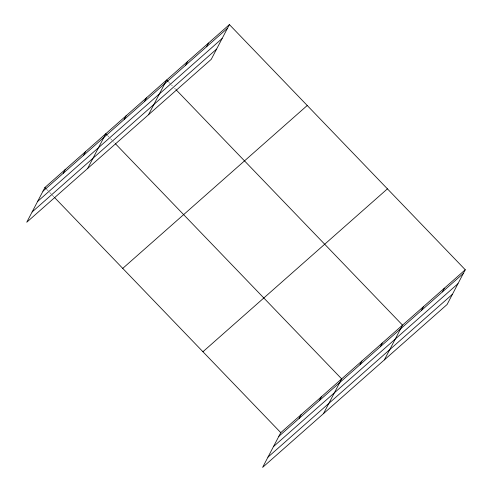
<?xml version="1.0" encoding="UTF-8"?>
<svg xmlns="http://www.w3.org/2000/svg" width="492" height="492" viewBox="0 0 492 492"><rect width="100%" height="100%" fill="white"/><g stroke="black" fill="none" stroke-linecap="round" stroke-linejoin="round"><path stroke-width="0.37" stroke-dasharray="2.46 1.84" d="M168.774 82.17L170.878 84.353M171.407 84.901L172.458 85.995M174.562 88.179L175.613 89.273M107.373 135.374L109.999 138.111M110.528 138.658L114.205 142.483M46.488 189.131L49.12 191.862M49.649 192.409L51.752 194.592M52.275 195.139L53.856 196.782"/><path stroke-width="0.74" d="M229.401 24.6L44.913 187.489L26.74 222.249L211.228 59.36L229.401 24.6L465.26 269.751L447.087 304.511L262.599 467.4L280.772 432.64L465.26 269.751M63.277 173.264L65.208 169.574M83.572 155.343L85.497 151.653M87.619 168.498L105.792 133.738L106.844 134.826M124.156 119.507L126.087 115.817M144.451 101.592L146.382 97.902M148.498 114.741L166.671 79.981L168.252 81.623M185.65 65.215L187.581 61.518M206.56 46.752L208.491 43.062M299.136 418.409L301.067 414.719M319.431 400.494L321.362 396.804M323.484 413.649L341.657 378.883L115.257 143.572M360.021 364.658L361.946 360.968M380.31 346.743L382.241 343.047M384.363 359.892L402.536 325.132L176.142 89.821M421.515 310.36L423.446 306.67M442.425 291.904L444.35 288.207M42.982 191.179L227.47 28.29M37.626 201.431L222.107 38.542M32.103 211.997L216.585 49.108M122.748 268.386L307.236 105.497M202.938 351.737L387.425 188.848M278.847 436.33L463.329 273.441M273.484 446.582L457.972 283.693M267.962 457.148L452.449 294.259M44.913 187.489L45.965 188.584M54.378 197.329L280.772 432.64"/></g></svg>
